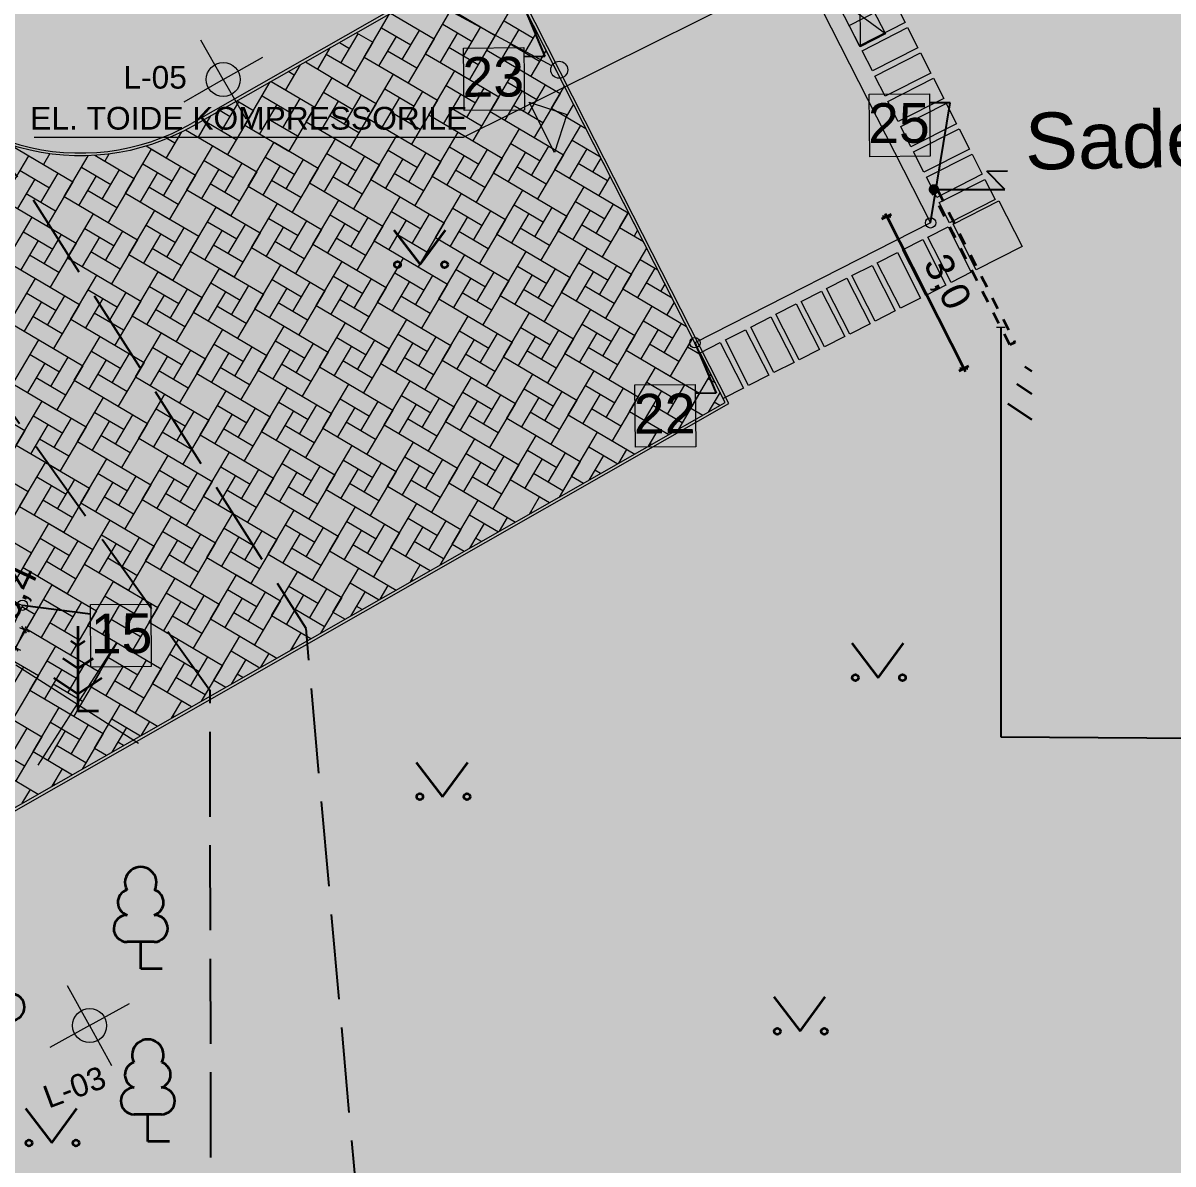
# Model space of a CAD drawing. Header units: millimetres. Extents: x 368386 to 861326, y -331222 to 250838.
# Drawn here: x 787943 to 808195, y -96365 to -76263 of the extents above; entities that cross this region are included whole.
import ezdxf

# ---------------------------------------------------------------- set-up
doc = ezdxf.new("R2010")
doc.units = ezdxf.units.MM
doc.header["$MEASUREMENT"] = 0
doc.linetypes.add('Dashed', pattern=[423.333333, 211.666667, -211.666667])
doc.linetypes.add('PINNASTEE', pattern=[2000, 1500, -500])
doc.layers.add('_AR-välisvalgustid', color=7, linetype='Continuous')
doc.layers.add('New_Dimensioning - General', color=7, linetype='Continuous')
for name, color, linetype, lineweight, true_color in [('_AR-välisvalgustid_Pen_No__3', 7, 'Continuous', 18, 0xff6600), ('New_       asendi fill_Pen_No__149', 7, 'Continuous', 25, 0x186722), ('New__AR-välisvalgustid_Pen_No__3', 7, 'Continuous', 18, 0xff6600), ('New__ASENDIPLAAN_Pen_No__102', 7, 'Continuous', 13, 0xcccccc), ('New_TEE#1_Pen_No__162', 7, 'Continuous', 25, 0xaaaaaa)]:
    doc.layers.add(name, color=color, linetype=linetype, lineweight=lineweight, true_color=true_color)
for name, color, linetype, lineweight in [('_ASENDIPLAAN_Pen_No__1', 7, 'Continuous', 13), ('New_       asendi fill_Pen_No__1', 7, 'Continuous', 13), ('New_0_Pen_No__1', 7, 'Continuous', 13), ('New_0_Pen_No__18', 9, 'Continuous', 15), ('New_2D Drafting - General_Pen_No__1', 7, 'Continuous', 13), ('New_2D Drafting - General_Pen_No__6', 5, 'Continuous', 35), ('New__ASENDIPLAAN_Pen_No__1', 7, 'Continuous', 13), ('New__ASENDIPLAAN_Pen_No__101', 252, 'Continuous', 13), ('New__ASENDIPLAAN_Pen_No__20', 1, 'Continuous', 0), ('New_Annotation - Label_Pen_No__1', 7, 'Continuous', 13), ('New_Dimensioning - General_Pen_No__6', 5, 'Continuous', 35), ('New_HALJASTUS#1_Pen_No__7', 7, 'Continuous', 35), ('New_PUU_Pen_No__7', 7, 'Continuous', 35)]:
    doc.layers.add(name, color=color, linetype=linetype, lineweight=lineweight)
doc.styles.add('GENERATED_STYLE_1', font='')
doc.styles.get('GENERATED_STYLE_1').set_extended_font_data('Arial')
doc.dimstyles.new('GENERATED_STYLE__1', dxfattribs={"dimtxt": 500, "dimasz": 95, "dimexe": 0.18, "dimexo": 0.0625, "dimgap": 0, "dimtad": 1, "dimdec": 1, "dimlfac": 0.001, "dimzin": 0, "dimdsep": 46, "dimtxsty": 'GENERATED_STYLE_1', "dimblk": 'ARROWHEAD_2', "dimblk1": 'ARROWHEAD_2', "dimblk2": 'ARROWHEAD_2', "dimcen": 0.09, "dimse1": 1, "dimse2": 1, "dimclrd": 256, "dimclre": 256, "dimclrt": 256, "dimadec": 0, "dimazin": 0, "dimtfac": 1, "dimtdec": 4, "dimtmove": 0, "dimatfit": 3, "dimfxl": 0, "dimtolj": 1, "dimtzin": 0, "dimarcsym": 0})
doc.dimstyles.new('GENERATED_STYLE__3', dxfattribs={"dimtxt": 500, "dimasz": 95, "dimexe": 0.18, "dimexo": 0.0625, "dimgap": 0, "dimtad": 1, "dimdec": 1, "dimlfac": 0.001, "dimzin": 0, "dimdsep": 46, "dimtxsty": 'GENERATED_STYLE_1', "dimblk": 'ARROWHEAD_2', "dimblk1": 'ARROWHEAD_2', "dimblk2": 'ARROWHEAD_2', "dimcen": 0.09, "dimse1": 1, "dimse2": 1, "dimclrd": 5, "dimclre": 5, "dimclrt": 5, "dimadec": 0, "dimazin": 0, "dimtfac": 1, "dimtdec": 4, "dimtmove": 0, "dimatfit": 3, "dimfxl": 0, "dimtolj": 1, "dimtzin": 0, "dimarcsym": 0})
doc.dimstyles.new('GENERATED_STYLE__4', dxfattribs={"dimtxt": 0.18, "dimasz": 152, "dimexe": 0.18, "dimexo": 0.0625, "dimgap": 0, "dimtad": 0, "dimtih": 1, "dimtoh": 1, "dimdec": 4, "dimzin": 0, "dimdsep": 46, "dimcen": 0.09, "dimadec": 0, "dimazin": 0, "dimtfac": 1, "dimtdec": 4, "dimtmove": 0, "dimatfit": 3, "dimldrblk": 'ARROWHEAD_0', "dimfxl": 0, "dimtolj": 1, "dimtzin": 0, "dimarcsym": 0})
doc.dimstyles.new('GENERATED_STYLE__5', dxfattribs={"dimtxt": 0.18, "dimasz": 364.8, "dimexe": 0.18, "dimexo": 0.0625, "dimgap": 0, "dimtad": 0, "dimtih": 1, "dimtoh": 1, "dimdec": 4, "dimzin": 0, "dimdsep": 46, "dimcen": 0.09, "dimadec": 0, "dimazin": 0, "dimtfac": 1, "dimtdec": 4, "dimtmove": 0, "dimatfit": 3, "dimldrblk": 'ARROWHEAD_11', "dimfxl": 0, "dimtolj": 1, "dimtzin": 0, "dimarcsym": 0})
doc.dimstyles.new('GENERATED_STYLE__7', dxfattribs={"dimtxt": 0.18, "dimasz": 364.8, "dimexe": 0.18, "dimexo": 0.0625, "dimgap": 0, "dimtad": 0, "dimtih": 1, "dimtoh": 1, "dimdec": 4, "dimzin": 0, "dimdsep": 46, "dimcen": 0.09, "dimadec": 0, "dimazin": 0, "dimtfac": 1, "dimtdec": 4, "dimtmove": 0, "dimatfit": 3, "dimldrblk": 'ARROWHEAD_1', "dimfxl": 0, "dimtolj": 1, "dimtzin": 0, "dimarcsym": 0})

# ---------------------------------------------------------------- blocks, each defined once
blk = doc.blocks.new('*X1')
at = {"layer": 'New__ASENDIPLAAN_Pen_No__102', "color": 254, "linetype": 'Continuous', "lineweight": 13, "true_color": 0xcccccc}
for p, q in [((793949, -76862), (794397, -76102)), ((794415, -76092), (795181, -76544)), ((795029, -76803), (795486, -76027)), ((795486, -76027), (796261, -76485)), ((796109, -76743), (796566, -75968)), ((794254, -76345), (794771, -76650)), ((795334, -76286), (795851, -76591)), ((795698, -76849), (796003, -76332)), ((796414, -76227), (796931, -76532)), ((793538, -76968), (793843, -76451)), ((793815, -76434), (794101, -76603)), ((794512, -76498), (794207, -77014)), ((794618, -76908), (794923, -76392)), ((795181, -76544), (794724, -77319)), ((795592, -76438), (795287, -76955)), ((796261, -76485), (795804, -77260)), ((796672, -76379), (796367, -76896)), ((796778, -76790), (796993, -76425)), ((793347, -76702), (793127, -77074)), ((793515, -76606), (793691, -76709)), ((794101, -76603), (793644, -77379)), ((794876, -77061), (794360, -76756)), ((795957, -77002), (795440, -76697)), ((796109, -76743), (796884, -77201)), ((797037, -76942), (796520, -76637)), ((797155, -76742), (796884, -77201)), ((792915, -76948), (793644, -77379)), ((793796, -77120), (793280, -76815)), ((793949, -76862), (794724, -77319)), ((795029, -76803), (795804, -77260)), ((792822, -77001), (792564, -77438)), ((792716, -77179), (792615, -77119)), ((795088, -77883), (795546, -77108)), ((795546, -77108), (796321, -77565)), ((796168, -77823), (796626, -77048)), ((796626, -77048), (797401, -77506)), ((791848, -78060), (792296, -77301)), ((792314, -77291), (792564, -77438)), ((792314, -77291), (793081, -77743)), ((792928, -78001), (793386, -77226)), ((793386, -77226), (794161, -77683)), ((794008, -77942), (794466, -77167)), ((794466, -77167), (795241, -77624)), ((796473, -77307), (796990, -77612)), ((796837, -77870), (797142, -77353)), ((792153, -77544), (792670, -77849)), ((793233, -77484), (793750, -77789)), ((793597, -78048), (793902, -77531)), ((794313, -77425), (794830, -77730)), ((794677, -77988), (794982, -77472)), ((795652, -77518), (795347, -78035)), ((795393, -77366), (795910, -77671)), ((795757, -77929), (796062, -77412)), ((796321, -77565), (795863, -78340)), ((796732, -77459), (796427, -77976)), ((797401, -77506), (796943, -78281)), ((797248, -77764), (797477, -77376)), ((791437, -78166), (791742, -77650)), ((791714, -77633), (792001, -77802)), ((792411, -77696), (792106, -78213)), ((792517, -78107), (792822, -77590)), ((793081, -77743), (792623, -78518)), ((793491, -77637), (793186, -78154)), ((794161, -77683), (793703, -78459)), ((794571, -77578), (794267, -78094)), ((795241, -77624), (794783, -78399)), ((797096, -78022), (796579, -77717)), ((797248, -77764), (797857, -78124)), ((797638, -77693), (797507, -77917)), ((791246, -77900), (791026, -78272)), ((791414, -77804), (791590, -77908)), ((792001, -77802), (791543, -78577)), ((792776, -78259), (792259, -77954)), ((793856, -78200), (793339, -77895)), ((794008, -77942), (794783, -78399)), ((794936, -78141), (794419, -77836)), ((795088, -77883), (795863, -78340)), ((796016, -78082), (795499, -77777)), ((796168, -77823), (796943, -78281)), ((790807, -78143), (791543, -78577)), ((791696, -78319), (791179, -78014)), ((791848, -78060), (792623, -78518)), ((792928, -78001), (793703, -78459)), ((796228, -78903), (796685, -78128)), ((796685, -78128), (797460, -78586)), ((797308, -78844), (797765, -78069)), ((797765, -78069), (797857, -78124)), ((790732, -78180), (790463, -78636)), ((790616, -78378), (790478, -78297)), ((791907, -79140), (792365, -78365)), ((792365, -78365), (793140, -78823)), ((792987, -79081), (793445, -78306)), ((793445, -78306), (794220, -78764)), ((794067, -79022), (794525, -78247)), ((794525, -78247), (795300, -78704)), ((795147, -78963), (795605, -78188)), ((795605, -78188), (796380, -78645)), ((797613, -78327), (798111, -78621)), ((787697, -78397), (788303, -78755)), ((788416, -78563), (788303, -78755)), ((789456, -78571), (789383, -78696)), ((789747, -79259), (790205, -78484)), ((790111, -78428), (790463, -78636)), ((790205, -78484), (790980, -78941)), ((790827, -79200), (791285, -78425)), ((791285, -78425), (792060, -78882)), ((793292, -78564), (793809, -78869)), ((794372, -78505), (794889, -78810)), ((794737, -79068), (795042, -78552)), ((795452, -78446), (795969, -78751)), ((795817, -79009), (796122, -78493)), ((796791, -78539), (796486, -79056)), ((796532, -78387), (797049, -78692)), ((796897, -78950), (797202, -78433)), ((797871, -78480), (797566, -78997)), ((787587, -79377), (788045, -78602)), ((788045, -78602), (788820, -79060)), ((788667, -79318), (789091, -78600)), ((789206, -78591), (789383, -78696)), ((789206, -78591), (789900, -79001)), ((790052, -78742), (790569, -79047)), ((791132, -78683), (791649, -78988)), ((791497, -79246), (791801, -78730)), ((792471, -78776), (792166, -79293)), ((792212, -78624), (792729, -78929)), ((792577, -79187), (792882, -78670)), ((793551, -78717), (793246, -79234)), ((793657, -79128), (793962, -78611)), ((794220, -78764), (793762, -79539)), ((794631, -78658), (794326, -79174)), ((795300, -78704), (794843, -79479)), ((795711, -78598), (795406, -79115)), ((796380, -78645), (795923, -79420)), ((797460, -78586), (797003, -79361)), ((798235, -79043), (797718, -78738)), ((797977, -78891), (798122, -78644)), ((787892, -78861), (788409, -79166)), ((788256, -79424), (788561, -78907)), ((789231, -78954), (788926, -79471)), ((788972, -78801), (789489, -79106)), ((789336, -79365), (789641, -78848)), ((790311, -78895), (790006, -79411)), ((790416, -79306), (790721, -78789)), ((790980, -78941), (790522, -79716)), ((791391, -78835), (791086, -79352)), ((792060, -78882), (791602, -79657)), ((793140, -78823), (792682, -79598)), ((793915, -79280), (793398, -78975)), ((794995, -79221), (794478, -78916)), ((795147, -78963), (795923, -79420)), ((796075, -79162), (795558, -78857)), ((796228, -78903), (797003, -79361)), ((797155, -79102), (796638, -78797)), ((797308, -78844), (798083, -79302)), ((798283, -78961), (798083, -79302)), ((788151, -79013), (787846, -79530)), ((788820, -79060), (788362, -79835)), ((789900, -79001), (789442, -79776)), ((790675, -79458), (790158, -79153)), ((791755, -79399), (791238, -79094)), ((791907, -79140), (792682, -79598)), ((792835, -79339), (792318, -79035)), ((792987, -79081), (793762, -79539)), ((794067, -79022), (794843, -79479)), ((797367, -79924), (797824, -79149)), ((797824, -79149), (798599, -79607)), ((787587, -79377), (788362, -79835)), ((788515, -79577), (787998, -79272)), ((788667, -79318), (789442, -79776)), ((789595, -79517), (789078, -79212)), ((789747, -79259), (790522, -79716)), ((790827, -79200), (791602, -79657)), ((793047, -80161), (793504, -79386)), ((793504, -79386), (794279, -79844)), ((794127, -80102), (794584, -79327)), ((794584, -79327), (795359, -79784)), ((795207, -80043), (795664, -79268)), ((795664, -79268), (796439, -79725)), ((796287, -79983), (796744, -79208)), ((796744, -79208), (797519, -79666)), ((789807, -80339), (790264, -79564)), ((790264, -79564), (791039, -80021)), ((790887, -80280), (791344, -79505)), ((791344, -79505), (792119, -79962)), ((791967, -80220), (792424, -79445)), ((792424, -79445), (793199, -79903)), ((794432, -79585), (794948, -79890)), ((795512, -79526), (796028, -79831)), ((795876, -80089), (796181, -79573)), ((796592, -79467), (797108, -79772)), ((796956, -80030), (797261, -79513)), ((797930, -79560), (797625, -80077)), ((797672, -79407), (798188, -79712)), ((798036, -79971), (798341, -79454)), ((787646, -80457), (788104, -79682)), ((788104, -79682), (788879, -80140)), ((788726, -80398), (789184, -79623)), ((789184, -79623), (789959, -80081)), ((791192, -79763), (791708, -80068)), ((792272, -79704), (792788, -80009)), ((792636, -80267), (792941, -79750)), ((793352, -79644), (793868, -79949)), ((793716, -80208), (794021, -79691)), ((794690, -79738), (794385, -80254)), ((794796, -80149), (795101, -79632)), ((795359, -79784), (794902, -80559)), ((795770, -79678), (795465, -80195)), ((796439, -79725), (795982, -80500)), ((796850, -79619), (796545, -80136)), ((797519, -79666), (797062, -80441)), ((798599, -79607), (798142, -80382)), ((798447, -79865), (798606, -79595)), ((787951, -79941), (788468, -80246)), ((788316, -80504), (788621, -79987)), ((789031, -79881), (789548, -80186)), ((789396, -80445), (789701, -79928)), ((790370, -79975), (790065, -80491)), ((790111, -79822), (790628, -80127)), ((790476, -80386), (790781, -79869)), ((791450, -79915), (791145, -80432)), ((791556, -80326), (791861, -79810)), ((792119, -79962), (791662, -80737)), ((792530, -79856), (792225, -80373)), ((793199, -79903), (792742, -80678)), ((793610, -79797), (793305, -80314)), ((794279, -79844), (793822, -80619)), ((795054, -80301), (794538, -79996)), ((796134, -80242), (795618, -79937)), ((796287, -79983), (797062, -80441)), ((797214, -80182), (796698, -79878)), ((797367, -79924), (798142, -80382)), ((798294, -80123), (797778, -79818)), ((798447, -79865), (798870, -80115)), ((798767, -79912), (798705, -80017)), ((788210, -80093), (787905, -80610)), ((788879, -80140), (788422, -80915)), ((789290, -80034), (788985, -80551)), ((789959, -80081), (789502, -80856)), ((791039, -80021), (790582, -80796)), ((791814, -80479), (791297, -80174)), ((792894, -80420), (792377, -80115)), ((793047, -80161), (793822, -80619)), ((793974, -80360), (793457, -80055)), ((794127, -80102), (794902, -80559)), ((795207, -80043), (795982, -80500)), ((788574, -80657), (788057, -80352)), ((788726, -80398), (789502, -80856)), ((789654, -80597), (789137, -80292)), ((789807, -80339), (790582, -80796)), ((790734, -80538), (790217, -80233)), ((790887, -80280), (791662, -80737)), ((791967, -80220), (792742, -80678)), ((795266, -81123), (795723, -80348)), ((795723, -80348), (796499, -80805)), ((796346, -81063), (796803, -80288)), ((796803, -80288), (797579, -80746)), ((797426, -81004), (797884, -80229)), ((797884, -80229), (798659, -80687)), ((798506, -80945), (798928, -80229)), ((787646, -80457), (788422, -80915)), ((790946, -81360), (791403, -80585)), ((791403, -80585), (792178, -81042)), ((792026, -81300), (792483, -80525)), ((792483, -80525), (793258, -80983)), ((793106, -81241), (793563, -80466)), ((793563, -80466), (794338, -80924)), ((794186, -81182), (794643, -80407)), ((794643, -80407), (795418, -80864)), ((796651, -80547), (797168, -80852)), ((797015, -81110), (797320, -80593)), ((797731, -80487), (798248, -80792)), ((798095, -81051), (798400, -80534)), ((799069, -80581), (798764, -81097)), ((798811, -80428), (799123, -80613)), ((787706, -81538), (788163, -80762)), ((788163, -80762), (788938, -81220)), ((788786, -81478), (789243, -80703)), ((789243, -80703), (790018, -81161)), ((789866, -81419), (790323, -80644)), ((790323, -80644), (791098, -81101)), ((792331, -80784), (792848, -81089)), ((793411, -80724), (793928, -81029)), ((793775, -81288), (794080, -80771)), ((794491, -80665), (795008, -80970)), ((794855, -81229), (795160, -80712)), ((795829, -80758), (795524, -81275)), ((795571, -80606), (796088, -80911)), ((795935, -81169), (796240, -80653)), ((796499, -80805), (796041, -81580)), ((796909, -80699), (796604, -81216)), ((797579, -80746), (797121, -81521)), ((797989, -80640), (797684, -81157)), ((798659, -80687), (798201, -81462)), ((789091, -80962), (789607, -81267)), ((789455, -81525), (789760, -81008)), ((790171, -80902), (790687, -81207)), ((790535, -81466), (790840, -80949)), ((791509, -80996), (791204, -81512)), ((791251, -80843), (791768, -81148)), ((791615, -81406), (791920, -80890)), ((792589, -80936), (792284, -81453)), ((792695, -81347), (793000, -80830)), ((793258, -80983), (792801, -81758)), ((793669, -80877), (793364, -81394)), ((794338, -80924), (793881, -81699)), ((794749, -80818), (794444, -81334)), ((795418, -80864), (794961, -81639)), ((797274, -81263), (796757, -80958)), ((797426, -81004), (798201, -81462)), ((798354, -81203), (797837, -80898)), ((798506, -80945), (799281, -81402)), ((799377, -81110), (798917, -80839)), ((799175, -80992), (799251, -80863)), ((788269, -81173), (787964, -81690)), ((788011, -81021), (788527, -81326)), ((788375, -81584), (788680, -81067)), ((789349, -81114), (789044, -81631)), ((790018, -81161), (789561, -81936)), ((790429, -81055), (790124, -81571)), ((791098, -81101), (790641, -81876)), ((792178, -81042), (791721, -81817)), ((792953, -81500), (792437, -81195)), ((794033, -81440), (793517, -81135)), ((794186, -81182), (794961, -81639)), ((795114, -81381), (794597, -81076)), ((795266, -81123), (796041, -81580)), ((796194, -81322), (795677, -81017)), ((796346, -81063), (797121, -81521)), ((799412, -81180), (799281, -81402)), ((788938, -81220), (788481, -81995)), ((789713, -81677), (789197, -81372)), ((790793, -81618), (790277, -81313)), ((790946, -81360), (791721, -81817)), ((791873, -81559), (791357, -81254)), ((792026, -81300), (792801, -81758)), ((793106, -81241), (793881, -81699)), ((796405, -82143), (796863, -81368)), ((796863, -81368), (797638, -81826)), ((797485, -82084), (797943, -81309)), ((797943, -81309), (798718, -81767)), ((798565, -82025), (799023, -81250)), ((799023, -81250), (799630, -81608)), ((787706, -81538), (788481, -81995)), ((788633, -81737), (788117, -81432)), ((788786, -81478), (789561, -81936)), ((789866, -81419), (790641, -81876)), ((792085, -82381), (792543, -81605)), ((792543, -81605), (793318, -82063)), ((793165, -82321), (793623, -81546)), ((793623, -81546), (794398, -82004)), ((794245, -82262), (794703, -81487)), ((794703, -81487), (795478, -81944)), ((795325, -82203), (795783, -81428)), ((795783, -81428), (796558, -81885)), ((797790, -81568), (798307, -81872)), ((798155, -82131), (798459, -81614)), ((798870, -81508), (799387, -81813)), ((799235, -82072), (799540, -81555)), ((788845, -82558), (789302, -81783)), ((789302, -81783), (790078, -82241)), ((789925, -82499), (790382, -81724)), ((790382, -81724), (791158, -82181)), ((791005, -82440), (791463, -81665)), ((791463, -81665), (792238, -82122)), ((793470, -81805), (793987, -82110)), ((794550, -81745), (795067, -82050)), ((794914, -82309), (795219, -81792)), ((795630, -81686), (796147, -81991)), ((795994, -82249), (796299, -81733)), ((796969, -81779), (796664, -82296)), ((796710, -81627), (797227, -81932)), ((797074, -82190), (797379, -81673)), ((798049, -81720), (797744, -82237)), ((798718, -81767), (798260, -82542)), ((799129, -81661), (798824, -82177)), ((799735, -81814), (799340, -82482)), ((799645, -81966), (799735, -81814)), ((787765, -82618), (788222, -81842)), ((788222, -81842), (788997, -82300)), ((790230, -81982), (790747, -82287)), ((791310, -81923), (791827, -82228)), ((791674, -82486), (791979, -81970)), ((792648, -82016), (792343, -82533)), ((792390, -81864), (792907, -82169)), ((792754, -82427), (793059, -81910)), ((793728, -81957), (793424, -82474)), ((793834, -82368), (794139, -81851)), ((794398, -82004), (793940, -82779)), ((794809, -81898), (794504, -82414)), ((795478, -81944), (795020, -82719)), ((795889, -81839), (795584, -82355)), ((796558, -81885), (796100, -82660)), ((797638, -81826), (797180, -82601)), ((798413, -82283), (797896, -81978)), ((799493, -82224), (798976, -81919)), ((799645, -81966), (799883, -82106)), ((788070, -82101), (788587, -82406)), ((788434, -82664), (788739, -82147)), ((789408, -82194), (789103, -82711)), ((789150, -82042), (789667, -82347)), ((789514, -82605), (789819, -82088)), ((790488, -82135), (790183, -82652)), ((790594, -82546), (790899, -82029)), ((791158, -82181), (790700, -82956)), ((791568, -82076), (791263, -82592)), ((792238, -82122), (791780, -82897)), ((793318, -82063), (792860, -82838)), ((794093, -82520), (793576, -82215)), ((795173, -82461), (794656, -82156)), ((795325, -82203), (796100, -82660)), ((796253, -82402), (795736, -82097)), ((796405, -82143), (797180, -82601)), ((797333, -82343), (796816, -82038)), ((797485, -82084), (798260, -82542)), ((798565, -82025), (799340, -82482)), ((788328, -82253), (788023, -82770)), ((788997, -82300), (788540, -83075)), ((790078, -82241), (789620, -83016)), ((790853, -82698), (790336, -82393)), ((791933, -82639), (791416, -82334)), ((792085, -82381), (792860, -82838)), ((793013, -82580), (792496, -82275)), ((793165, -82321), (793940, -82779)), ((794245, -82262), (795020, -82719)), ((797545, -83164), (798002, -82389)), ((798002, -82389), (798777, -82847)), ((798625, -83105), (799082, -82330)), ((799082, -82330), (799857, -82787)), ((787765, -82618), (788540, -83075)), ((788693, -82817), (788176, -82512)), ((788845, -82558), (789620, -83016)), ((789773, -82757), (789256, -82452)), ((789925, -82499), (790700, -82956)), ((791005, -82440), (791780, -82897)), ((793224, -83401), (793682, -82626)), ((793682, -82626), (794457, -83084)), ((794304, -83342), (794762, -82567)), ((794762, -82567), (795537, -83024)), ((795385, -83283), (795842, -82508)), ((795842, -82508), (796617, -82965)), ((796465, -83224), (796922, -82448)), ((796922, -82448), (797697, -82906)), ((798930, -82588), (799446, -82893)), ((799705, -83046), (800057, -82448)), ((800010, -82529), (800136, -82604)), ((789984, -83579), (790442, -82804)), ((790442, -82804), (791217, -83261)), ((791064, -83520), (791522, -82745)), ((791522, -82745), (792297, -83202)), ((792144, -83461), (792602, -82685)), ((792602, -82685), (793377, -83143)), ((794609, -82825), (795126, -83130)), ((795689, -82766), (796206, -83071)), ((796054, -83329), (796359, -82813)), ((796770, -82707), (797286, -83012)), ((797134, -83270), (797439, -82753)), ((798108, -82800), (797803, -83317)), ((797850, -82648), (798366, -82953)), ((798214, -83211), (798519, -82694)), ((799188, -82741), (798883, -83257)), ((799294, -83152), (799599, -82635)), ((799857, -82787), (799486, -83416)), ((800219, -82765), (800011, -83117)), ((787202, -82982), (787977, -83439)), ((787824, -83698), (788282, -82923)), ((788282, -82923), (789057, -83380)), ((788904, -83638), (789362, -82863)), ((789362, -82863), (790137, -83321)), ((791369, -83003), (791886, -83308)), ((792449, -82944), (792966, -83249)), ((792814, -83507), (793119, -82990)), ((793529, -82885), (794046, -83190)), ((793894, -83448), (794199, -82931)), ((794868, -82978), (794563, -83495)), ((794974, -83389), (795279, -82872)), ((795537, -83024), (795080, -83799)), ((795948, -82919), (795643, -83435)), ((796617, -82965), (796160, -83740)), ((797028, -82859), (796723, -83376)), ((797697, -82906), (797240, -83681)), ((798777, -82847), (798320, -83622)), ((799552, -83304), (799035, -82999)), ((800217, -83000), (800116, -82940)), ((788129, -83181), (788646, -83486)), ((788493, -83744), (788798, -83227)), ((789209, -83122), (789726, -83427)), ((789573, -83685), (789878, -83168)), ((790548, -83215), (790243, -83732)), ((790289, -83062), (790806, -83367)), ((790654, -83626), (790958, -83109)), ((791628, -83156), (791323, -83672)), ((791734, -83566), (792039, -83050)), ((792297, -83202), (791839, -83977)), ((792708, -83096), (792403, -83613)), ((793377, -83143), (792919, -83918)), ((793788, -83037), (793483, -83554)), ((794457, -83084), (793999, -83859)), ((795232, -83541), (794715, -83236)), ((796312, -83482), (795795, -83177)), ((796465, -83224), (797240, -83681)), ((797392, -83423), (796875, -83118)), ((797545, -83164), (798320, -83622)), ((798472, -83363), (797955, -83058)), ((798625, -83105), (799316, -83513)), ((799705, -83046), (799916, -83171)), ((787977, -83439), (787519, -84214)), ((788388, -83333), (788083, -83850)), ((789057, -83380), (788599, -84155)), ((789468, -83274), (789163, -83791)), ((790137, -83321), (789679, -84096)), ((791217, -83261), (790759, -84037)), ((791992, -83719), (791475, -83414)), ((793072, -83660), (792555, -83355)), ((793224, -83401), (793999, -83859)), ((794152, -83600), (793635, -83295)), ((794304, -83342), (795080, -83799)), ((795385, -83283), (796160, -83740)), ((798961, -83716), (799141, -83410)), ((799141, -83410), (799316, -83513)), ((788752, -83897), (788235, -83592)), ((788904, -83638), (789679, -84096)), ((789832, -83837), (789315, -83532)), ((789984, -83579), (790759, -84037)), ((790912, -83778), (790395, -83473)), ((791064, -83520), (791839, -83977)), ((792144, -83461), (792919, -83918)), ((795444, -84363), (795901, -83588)), ((795901, -83588), (796676, -84045)), ((796524, -84304), (796981, -83528)), ((796981, -83528), (797756, -83986)), ((797604, -84244), (798061, -83469)), ((798061, -83469), (798716, -83856)), ((787824, -83698), (788599, -84155)), ((791124, -84600), (791581, -83825)), ((791581, -83825), (792356, -84282)), ((792204, -84541), (792661, -83766)), ((792661, -83766), (793436, -84223)), ((793284, -84481), (793741, -83706)), ((793741, -83706), (794516, -84164)), ((794364, -84422), (794821, -83647)), ((794821, -83647), (795596, -84104)), ((796829, -83787), (797345, -84092)), ((797193, -84350), (797498, -83833)), ((797909, -83728), (798416, -84027)), ((798436, -84016), (798578, -83774)), ((798989, -83668), (799016, -83684)), ((787883, -84778), (788341, -84003)), ((788341, -84003), (789116, -84460)), ((788964, -84718), (789421, -83943)), ((789421, -83943), (790196, -84401)), ((790044, -84659), (790501, -83884)), ((790501, -83884), (791276, -84341)), ((792509, -84024), (793025, -84329)), ((793589, -83965), (794105, -84270)), ((793953, -84528), (794258, -84011)), ((794669, -83905), (795185, -84210)), ((795033, -84469), (795338, -83952)), ((796007, -83999), (795702, -84515)), ((795749, -83846), (796265, -84151)), ((796113, -84409), (796418, -83893)), ((796676, -84045), (796219, -84820)), ((797087, -83939), (796782, -84456)), ((797756, -83986), (797385, -84615)), ((798167, -83880), (797910, -84315)), ((787261, -84062), (788036, -84519)), ((789268, -84202), (789785, -84507)), ((789633, -84765), (789938, -84248)), ((790349, -84142), (790865, -84447)), ((790713, -84706), (791018, -84189)), ((791687, -84236), (791382, -84752)), ((791429, -84083), (791945, -84388)), ((791793, -84646), (792098, -84130)), ((792767, -84176), (792462, -84693)), ((792873, -84587), (793178, -84070)), ((793436, -84223), (792979, -84998)), ((793847, -84117), (793542, -84634)), ((794516, -84164), (794059, -84939)), ((794927, -84058), (794622, -84575)), ((795596, -84104), (795139, -84880)), ((797451, -84503), (796935, -84198)), ((797604, -84244), (797816, -84369)), ((798116, -84198), (798015, -84138)), ((788447, -84413), (788142, -84930)), ((788188, -84261), (788705, -84566)), ((788553, -84824), (788858, -84308)), ((789527, -84354), (789222, -84871)), ((790196, -84401), (789739, -85176)), ((790607, -84295), (790302, -84812)), ((791276, -84341), (790819, -85117)), ((792356, -84282), (791899, -85057)), ((793131, -84740), (792614, -84435)), ((794211, -84680), (793695, -84375)), ((794364, -84422), (795139, -84880)), ((795291, -84621), (794775, -84316)), ((795444, -84363), (796219, -84820)), ((796371, -84562), (795855, -84257)), ((796524, -84304), (797215, -84712)), ((788036, -84519), (787579, -85294)), ((789116, -84460), (788659, -85235)), ((789891, -84917), (789374, -84612)), ((790971, -84858), (790454, -84553)), ((791124, -84600), (791899, -85057)), ((792051, -84799), (791534, -84494)), ((792204, -84541), (792979, -84998)), ((793284, -84481), (794059, -84939)), ((796860, -84915), (797041, -84609)), ((797041, -84609), (797215, -84712)), ((787883, -84778), (788659, -85235)), ((788811, -84977), (788294, -84672)), ((788964, -84718), (789739, -85176)), ((790044, -84659), (790819, -85117)), ((792263, -85621), (792720, -84846)), ((792720, -84846), (793495, -85303)), ((793343, -85561), (793800, -84786)), ((793800, -84786), (794575, -85244)), ((794423, -85502), (794880, -84727)), ((794880, -84727), (795656, -85185)), ((795503, -85443), (795960, -84668)), ((795960, -84668), (796615, -85054)), ((789023, -85798), (789480, -85023)), ((789480, -85023), (790255, -85481)), ((790103, -85739), (790560, -84964)), ((790560, -84964), (791335, -85422)), ((791183, -85680), (791640, -84905)), ((791640, -84905), (792415, -85362)), ((793648, -85045), (794165, -85350)), ((794728, -84985), (795245, -85290)), ((795092, -85549), (795397, -85032)), ((795808, -84926), (796315, -85225)), ((796335, -85214), (796477, -84973)), ((796888, -84867), (796915, -84883)), ((787320, -85142), (788095, -85599)), ((787943, -85858), (788400, -85083)), ((788400, -85083), (789175, -85540)), ((790408, -85222), (790925, -85527)), ((791488, -85163), (792005, -85468)), ((791852, -85727), (792157, -85210)), ((792826, -85256), (792521, -85773)), ((792568, -85104), (793085, -85409)), ((792932, -85667), (793237, -85151)), ((793906, -85197), (793601, -85714)), ((794012, -85608), (794317, -85091)), ((794575, -85244), (794118, -86019)), ((794986, -85138), (794681, -85655)), ((795656, -85185), (795284, -85814)), ((796066, -85079), (795809, -85514)), ((788248, -85341), (788764, -85646)), ((788612, -85904), (788917, -85388)), ((789586, -85434), (789281, -85951)), ((789328, -85282), (789844, -85587)), ((789692, -85845), (789997, -85328)), ((790666, -85375), (790361, -85892)), ((790772, -85786), (791077, -85269)), ((791335, -85422), (790878, -86197)), ((791746, -85316), (791441, -85832)), ((792415, -85362), (791958, -86137)), ((793495, -85303), (793038, -86078)), ((794270, -85760), (793754, -85456)), ((795351, -85701), (794834, -85396)), ((795503, -85443), (795715, -85568)), ((796015, -85397), (795914, -85337)), ((788095, -85599), (787638, -86374)), ((788506, -85493), (788201, -86010)), ((789175, -85540), (788718, -86315)), ((790255, -85481), (789798, -86256)), ((791030, -85938), (790514, -85633)), ((792110, -85879), (791594, -85574)), ((792263, -85621), (793038, -86078)), ((793190, -85820), (792674, -85515)), ((793343, -85561), (794118, -86019)), ((794423, -85502), (795115, -85910)), ((787943, -85858), (788718, -86315)), ((788870, -86057), (788354, -85752)), ((789023, -85798), (789798, -86256)), ((789950, -85998), (789434, -85693)), ((790103, -85739), (790878, -86197)), ((791183, -85680), (791958, -86137)), ((793402, -86641), (793860, -85866)), ((793860, -85866), (794514, -86253)), ((794759, -86113), (794940, -85807)), ((794940, -85807), (795115, -85910)), ((790162, -86819), (790620, -86044)), ((790620, -86044), (791395, -86502)), ((791242, -86760), (791700, -85985)), ((791700, -85985), (792475, -86442)), ((792322, -86701), (792780, -85926)), ((792780, -85926), (793555, -86383)), ((794787, -86065), (794815, -86082)), ((788002, -86938), (788459, -86163)), ((788459, -86163), (789235, -86620)), ((789082, -86878), (789539, -86103)), ((789539, -86103), (790315, -86561)), ((791547, -86243), (792064, -86548)), ((792627, -86184), (793144, -86489)), ((792991, -86747), (793296, -86231)), ((793707, -86125), (794214, -86424)), ((794234, -86413), (794376, -86171)), ((788307, -86421), (788824, -86726)), ((788671, -86984), (788976, -86468)), ((789387, -86362), (789904, -86667)), ((789751, -86925), (790056, -86408)), ((790725, -86455), (790420, -86972)), ((790467, -86302), (790984, -86607)), ((790831, -86866), (791136, -86349)), ((791805, -86396), (791500, -86912)), ((791911, -86807), (792216, -86290)), ((792475, -86442), (792017, -87217)), ((792885, -86336), (792581, -86853)), ((793555, -86383), (793183, -87012)), ((793966, -86277), (793709, -86713)), ((788154, -86679), (787697, -87454)), ((787922, -86542), (788154, -86679)), ((788565, -86573), (788260, -87090)), ((789235, -86620), (788777, -87395)), ((789645, -86514), (789340, -87031)), ((790315, -86561), (789857, -87336)), ((791395, -86502), (790937, -87277)), ((792170, -86959), (791653, -86654)), ((793250, -86900), (792733, -86595)), ((793402, -86641), (793614, -86766)), ((793914, -86595), (793813, -86536)), ((788930, -87137), (788413, -86832)), ((789082, -86878), (789857, -87336)), ((790010, -87078), (789493, -86773)), ((790162, -86819), (790937, -87277)), ((791090, -87018), (790573, -86713)), ((791242, -86760), (792017, -87217)), ((792322, -86701), (793014, -87109)), ((788002, -86938), (788777, -87395)), ((791301, -87840), (791759, -87065)), ((791759, -87065), (792414, -87451)), ((792658, -87312), (792839, -87006)), ((792839, -87006), (793014, -87109)), ((788061, -88018), (788519, -87243)), ((788519, -87243), (789294, -87700)), ((789141, -87958), (789599, -87183)), ((789599, -87183), (790374, -87641)), ((790221, -87899), (790679, -87124)), ((790679, -87124), (791454, -87582)), ((792686, -87264), (792714, -87280)), ((787540, -87362), (788214, -87759)), ((789446, -87442), (789963, -87747)), ((789810, -88005), (790115, -87488)), ((790526, -87383), (791043, -87687)), ((790891, -87946), (791196, -87429)), ((791606, -87323), (792113, -87623)), ((791865, -87476), (791608, -87911)), ((792133, -87611), (792276, -87370)), ((787650, -88124), (787955, -87607)), ((788625, -87654), (788320, -88170)), ((788366, -87501), (788883, -87806)), ((788730, -88064), (789035, -87548)), ((789705, -87594), (789400, -88111)), ((790374, -87641), (789916, -88416)), ((790785, -87535), (790480, -88052)), ((791454, -87582), (791083, -88211)), ((788214, -87759), (787756, -88534)), ((789294, -87700), (788836, -88475)), ((790069, -88158), (789552, -87853)), ((791149, -88098), (790632, -87793)), ((791301, -87840), (791513, -87965)), ((791813, -87794), (791712, -87734)), ((788061, -88018), (788836, -88475)), ((788989, -88217), (788472, -87912)), ((789141, -87958), (789916, -88416)), ((790221, -87899), (790913, -88307)), ((789201, -89039), (789658, -88263)), ((789658, -88263), (790313, -88650)), ((790557, -88510), (790738, -88204)), ((790738, -88204), (790913, -88307)), ((787498, -88382), (788273, -88839)), ((788121, -89098), (788578, -88323)), ((788578, -88323), (789353, -88780)), ((790586, -88463), (790613, -88479)), ((787710, -89204), (788015, -88687)), ((788425, -88581), (788942, -88886)), ((788790, -89144), (789095, -88628)), ((789506, -88522), (790013, -88821)), ((789764, -88674), (789507, -89110)), ((790032, -88810), (790175, -88568)), ((788273, -88839), (787816, -89615)), ((788684, -88734), (788379, -89250)), ((789353, -88780), (788982, -89409)), ((787968, -89356), (787451, -89051)), ((788121, -89098), (788812, -89506)), ((789048, -89297), (788531, -88992)), ((789201, -89039), (789412, -89164)), ((789713, -88992), (789611, -88933)), ((787557, -89462), (788212, -89848)), ((788456, -89709), (788637, -89403)), ((788637, -89403), (788812, -89506)), ((788485, -89661), (788512, -89677)), ((787931, -90009), (788074, -89767))]:
    blk.add_line(p, q, dxfattribs=at)
blk = doc.blocks.new('*D13')
at = {"layer": '_AR-välisvalgustid_Pen_No__3', "color": 30, "linetype": 'Continuous', "lineweight": 18, "true_color": 0xff6600}
for p, q in [((787966, -86951), (787816, -87271)), ((787881, -86912), (788050, -86991)), ((788007, -87010), (787924, -86892)), ((787991, -86896), (787966, -86951)), ((787816, -87271), (786757, -89536)), ((787731, -87231), (787901, -87311)), ((787857, -87330), (787775, -87212))]:
    blk.add_line(p, q, dxfattribs=at)
at = {"layer": '_AR-välisvalgustid_Pen_No__3', "color": 30, "lineweight": 18, "true_color": 0xff6600, "insert": (787890, -86876), "char_height": 500, "attachment_point": 7, "rotation": 64.9314, "style": 'GENERATED_STYLE_1'}
blk.add_mtext('\\A1;{\\pql;\\fArial|b0|i0|c0|p34;0,4}', dxfattribs=at)
blk = doc.blocks.new('ARROWHEAD_2')
at = {"color": 0, "linetype": 'Continuous', "lineweight": 0}
for p, q in [((0, 0), (-1, 0)), ((-0.38, -0.66), (0.38, 0.66))]:
    blk.add_line(p, q, dxfattribs=at)
blk = doc.blocks.new('*D31')
at = {"layer": 'New_Dimensioning - General_Pen_No__6', "color": 5, "linetype": 'Continuous', "lineweight": 35}
for p, q in [((803070, -79715), (803237, -79630)), ((803225, -79676), (803081, -79669)), ((803125, -79618), (803153, -79673)), ((803153, -79673), (804513, -82347)), ((804430, -82389), (804597, -82304)), ((804441, -82343), (804585, -82350)), ((804513, -82347), (804541, -82401))]:
    blk.add_line(p, q, dxfattribs=at)
at = {"layer": 'New_Dimensioning - General_Pen_No__6', "color": 5, "lineweight": 35, "insert": (803707, -80541), "char_height": 500, "attachment_point": 7, "rotation": 296.9608, "style": 'GENERATED_STYLE_1'}
blk.add_mtext('\\A1;{\\pql;\\fArial|b0|i0|c0|p34;3,0}', dxfattribs=at)
blk = doc.blocks.new('ARROWHEAD_11')
at = {"color": 0, "linetype": 'Continuous', "lineweight": 0}
blk.add_line((0, 0), (-1, 0), dxfattribs=at)
at = {"color": 0, "linetype": 'Continuous', "lineweight": 0, "const_width": 0.25, "flags": 128}
blk.add_lwpolyline([(-0.125, 0, 1), (0.125, 0, 1)], format="xyb", close=True, dxfattribs=at)
blk = doc.blocks.new('ARROWHEAD_0')
at = {"color": 0, "linetype": 'Continuous', "lineweight": 0}
for p, q in [((0, 0), (-1, 0)), ((0, -0.5), (0, 0.5))]:
    blk.add_line(p, q, dxfattribs=at)
blk = doc.blocks.new('ARROWHEAD_1')
at = {"color": 0, "linetype": 'Continuous', "lineweight": 0}
blk.add_line((0, 0), (-1, 0), dxfattribs=at)
blk.add_circle((0, 0), 0.25, dxfattribs=at)

msp = doc.modelspace()

# ---------------------------------------------------------------- hatches: boundary and pattern name
at = {"layer": 'New_       asendi fill_Pen_No__149', "linetype": 'Continuous', "lineweight": 0, "true_color": 0x061908}
h = msp.add_hatch(color=98, dxfattribs=at)
h.paths.add_polyline_path([(802345.63, -38322.05), (677945.63, -100972.05), (697685.63, -113562.05), (725141.88, -157386.04), (747105.63, -214022.05), (773035.63, -233162.05), (849485.63, -225922.05), (847735.63, -145332.05)])
h.paths.add_polyline_path([(757638.71, -147399.28, -0.00065641), (757597.25, -147430.15)], flags=0)
h.paths.add_polyline_path([(781623.18, -112523.26, 0.05995559), (781750.4, -112778.31, 0.78516634), (783932.82, -111999.14, 0.05995559), (783869.75, -111721.19, 1)], flags=0)
at = {"layer": 'New_0_Pen_No__18', "linetype": 'Continuous', "lineweight": 0, "true_color": 0x303030}
msp.add_hatch(color=250, dxfattribs=at).paths.add_polyline_path([(802676.72, -75564.04), (803130.1, -76455.36), (802684.44, -76682.05), (802231.06, -75790.73)])
at = {"layer": 'New__AR-välisvalgustid_Pen_No__3', "linetype": 'Continuous', "lineweight": 18, "true_color": 0xff6600}
msp.add_hatch(color=30, dxfattribs=at).paths.add_polyline_path([(797236.46, -77087.49), (797247.88, -77144.89), (797280.39, -77193.55), (797329.06, -77226.07), (797386.46, -77237.49), (797443.86, -77226.07), (797492.52, -77193.55), (797525.04, -77144.89), (797536.46, -77087.49), (797525.04, -77030.08), (797492.52, -76981.42), (797443.86, -76948.9), (797386.46, -76937.49), (797329.06, -76948.9), (797280.39, -76981.42), (797247.88, -77030.08)])
at = {"layer": 'New__ASENDIPLAAN_Pen_No__101', "linetype": 'Continuous', "lineweight": 13}
msp.add_hatch(color=252, dxfattribs=at).paths.add_polyline_path([(800908.2, -73851.76), (803925.9, -79784.37), (799775.93, -81895.31), (796758.23, -75962.71)])
at = {"layer": 'New__ASENDIPLAAN_Pen_No__20', "linetype": 'Continuous', "lineweight": 0, "true_color": 0xd91a1a}
msp.add_hatch(color=22, dxfattribs=at).paths.add_polyline_path([(796855.44, -77660.06), (797522.25, -77877.23), (797305.09, -78544.05)])

# ---------------------------------------------------------------- linework, layer by layer
at = {"layer": '_ASENDIPLAAN_Pen_No__1', "color": 7, "linetype": 'Continuous', "lineweight": 13, "flags": 128}
for points in [[(795701.77, -76705.13), (796764.13, -76696.58), (796772.99, -77796.54), (795710.62, -77805.1)], [(802845.23, -77518.5), (803907.59, -77509.95), (803916.45, -78609.92), (802854.08, -78618.47)], [(798719.47, -82637.73), (799781.84, -82629.18), (799790.69, -83729.15), (798728.33, -83737.7)], [(789129.74, -86509.67), (790192.12, -86501.12), (790200.97, -87601.09), (789138.6, -87609.64)]]:
    msp.add_lwpolyline(points, close=True, dxfattribs=at)
at = {"layer": 'New_       asendi fill_Pen_No__1', "color": 7, "linetype": 'Continuous', "lineweight": 13, "flags": 128}
for points in [[(802493.12, -76305.92), (803295.45, -75897.8), (803476.8, -76254.33), (802674.47, -76662.44)], [(802719.81, -76751.57), (803522.14, -76343.46), (803703.49, -76699.98), (802901.16, -77108.1)], [(802946.5, -77197.23), (803748.83, -76789.12), (803930.18, -77145.64), (803127.85, -77553.76)], [(803173.19, -77642.89), (803975.52, -77234.77), (804156.87, -77591.3), (803354.54, -77999.42)], [(803399.88, -78088.55), (804202.21, -77680.43), (804383.56, -78036.96), (803581.23, -78445.08)], [(803626.57, -78534.21), (804428.9, -78126.09), (804610.25, -78482.62), (803807.92, -78890.73)], [(803853.26, -78979.87), (804655.59, -78571.75), (804836.94, -78928.27), (804034.61, -79336.39)], [(804079.95, -79425.52), (804882.28, -79017.41), (805063.64, -79373.93), (804261.3, -79782.05)], [(805131.03, -79396.14), (805539.14, -80198.47), (804731.47, -80609.3), (804323.35, -79806.97)], [(804234.22, -79852.31), (804642.33, -80654.64), (804285.81, -80836), (803877.69, -80033.67)], [(803788.56, -80079), (804196.68, -80881.33), (803840.15, -81062.69), (803432.03, -80260.36)], [(803342.9, -80305.69), (803751.02, -81108.02), (803394.49, -81289.38), (802986.37, -80487.05)], [(802897.24, -80532.39), (803305.36, -81334.72), (802948.83, -81516.07), (802540.72, -80713.74)], [(802451.58, -80759.08), (802859.7, -81561.41), (802503.17, -81742.76), (802095.06, -80940.43)], [(802005.93, -80985.77), (802414.04, -81788.1), (802057.52, -81969.45), (801649.4, -81167.12)], [(801560.27, -81212.46), (801968.38, -82014.79), (801611.86, -82196.14), (801203.74, -81393.81)], [(801114.61, -81439.15), (801522.73, -82241.48), (801166.2, -82422.83), (800758.08, -81620.5)], [(800668.95, -81665.84), (801077.07, -82468.17), (800720.54, -82649.52), (800312.42, -81847.19)], [(800223.29, -81892.53), (800631.41, -82694.86), (800274.88, -82876.21), (799866.77, -82073.88)]]:
    msp.add_lwpolyline(points, close=True, dxfattribs=at)
at = {"layer": 'New_0_Pen_No__1', "color": 7, "linetype": 'Continuous', "lineweight": 13}
for p, q in [((802676.72, -75564.04), (802684.44, -76682.05)), ((803130.1, -76455.36), (802231.06, -75790.73))]:
    msp.add_line(p, q, dxfattribs=at)
at = {"layer": 'New_0_Pen_No__1', "color": 7, "linetype": 'Continuous', "lineweight": 13, "flags": 128}
msp.add_lwpolyline([(802676.72, -75564.04), (803130.1, -76455.36), (802684.44, -76682.05), (802231.06, -75790.73)], close=True, dxfattribs=at)
at = {"layer": 'New_2D Drafting - General_Pen_No__1', "color": 7, "linetype": 'Continuous', "lineweight": 13}
for p, q in [((796302.96, -74957.4), (790908.84, -78034.93)), ((797845.57, -77990.07), (796302.96, -74957.4)), ((800375.45, -82968.9), (797845.57, -77990.07)), ((787205.41, -90480.35), (800375.45, -82968.9))]:
    msp.add_line(p, q, dxfattribs=at)
msp.add_arc((788951.4, -74604.05), 3950, 208.995488, 299.706203, dxfattribs=at)
at = {"layer": 'New_2D Drafting - General_Pen_No__6', "color": 5, "linetype": 'Dashed', "lineweight": 35}
for p, q in [((805322.5, -81934.99), (803962.34, -79261.02)), ((804051.48, -79215.7), (805411.63, -81889.65)), ((805411.63, -81889.65), (805322.5, -81934.99))]:
    msp.add_line(p, q, dxfattribs=at)
at = {"layer": 'New__AR-välisvalgustid_Pen_No__3', "color": 30, "linetype": 'Continuous', "lineweight": 18, "true_color": 0xff6600}
for p, q in [((801519.15, -75383.69), (795696.33, -78277.68)), ((797254.51, -77016.14), (794682.59, -75625.58)), ((791469.6, -77258.58), (791073.16, -76563.72)), ((791469.6, -77258.58), (792164.46, -76862.14)), ((791469.6, -77258.58), (790774.74, -77655.02)), ((791469.6, -77258.58), (791866.04, -77953.44)), ((795696.33, -78277.68), (788140.67, -78277.68)), ((789116.17, -93926.49), (788728.37, -93226.77)), ((789116.17, -93926.49), (789815.89, -93538.7)), ((789116.17, -93926.49), (788416.44, -94314.29)), ((789116.17, -93926.49), (789503.96, -94626.22))]:
    msp.add_line(p, q, dxfattribs=at)
for centre, radius in [((791469.6, -77258.58), 300), ((797386.46, -77087.49), 150), ((789116.17, -93926.49), 300)]:
    msp.add_circle(centre, radius, dxfattribs=at)
at = {"layer": 'New__ASENDIPLAAN_Pen_No__1', "color": 7, "linetype": 'Continuous', "lineweight": 13, "flags": 128}
for points in [[(800908.2, -73851.76), (803925.9, -79784.37), (799775.93, -81895.31), (796758.23, -75962.71)], [(796855.44, -77660.06), (797522.25, -77877.23), (797305.09, -78544.05)]]:
    msp.add_lwpolyline(points, close=True, dxfattribs=at)
msp.add_lwpolyline([(781155.34, -76138.33, -0.23717561), (781233.18, -78831.74), (779484.98, -82575.64), (781568.63, -83548.59), (782493.76, -83979.64), (787931.25, -86523.11), (786286.87, -90052.38), (787149.87, -90454.48), (800310.37, -82945.97), (797801, -78012.73), (796282.18, -75026.83), (790933.61, -78078.36, -0.41785139), (785452.77, -76543.01), (784291.15, -74447)], format="xyb", close=True, dxfattribs=at)
at = {"layer": 'New__ASENDIPLAAN_Pen_No__20', "color": 1, "linetype": 'Continuous', "lineweight": 0}
for p, q in [((789586.93, -87178.09), (788204.91, -89340.77)), ((787814.58, -87568.42), (789977.26, -88950.44))]:
    msp.add_line(p, q, dxfattribs=at)
at = {"layer": 'New_HALJASTUS#1_Pen_No__7', "color": 7, "linetype": 'Continuous', "lineweight": 35}
for p, q in [((794475.47, -79912.43), (794938.88, -80519.13)), ((794938.88, -80519.13), (795384.46, -79912.43)), ((802539.97, -87190.14), (803003.38, -87796.85)), ((803003.38, -87796.85), (803448.96, -87190.14)), ((794868.86, -89288.22), (795332.27, -89894.93)), ((795332.27, -89894.93), (795777.85, -89288.22)), ((801163.11, -93418.82), (801626.51, -94025.53)), ((801626.51, -94025.53), (802072.09, -93418.82)), ((787984.54, -95385.77), (788447.94, -95992.48)), ((788447.94, -95992.48), (788893.52, -95385.77))]:
    msp.add_line(p, q, dxfattribs=at)
for centre in [(794537.86, -80519.13), (795366.64, -80519.13), (802602.35, -87796.85), (803431.13, -87796.85), (794931.25, -89894.93), (795760.03, -89894.93), (801225.49, -94025.53), (802054.27, -94025.53), (788046.92, -95992.48), (788875.7, -95992.48)]:
    msp.add_circle(centre, 55.01, dxfattribs=at)
at = {"layer": 'New_PUU_Pen_No__7', "color": 7, "linetype": 'Continuous', "lineweight": 35}
for p, q in [((805710.63, -82403.05), (805586.21, -82320.11)), ((805710.63, -82803.05), (805444.02, -82625.31)), ((805286.36, -82963.7), (805710.63, -83246.55)), ((788909.63, -86887.05), (788909.63, -88387.05)), ((788909.63, -87237.05), (788785.21, -87154.11)), ((789034.04, -87154.11), (788909.63, -87237.05)), ((788909.63, -87637.05), (788643.02, -87459.31)), ((789176.24, -87459.31), (788909.63, -87637.05)), ((788485.36, -87797.7), (788909.63, -88080.55)), ((788909.63, -88080.55), (789333.89, -87797.7)), ((789269.63, -88387.05), (788909.63, -88387.05)), ((790255.63, -92453.05), (789775.63, -92453.05)), ((790015.63, -92928.05), (790015.63, -92453.05)), ((790395.63, -92928.05), (790015.63, -92928.05)), ((790380.63, -95491.05), (789900.63, -95491.05)), ((790140.63, -95966.05), (790140.63, -95491.05)), ((790520.63, -95966.05), (790140.63, -95966.05))]:
    msp.add_line(p, q, dxfattribs=at)
for centre, radius, start, end in [((790015.63, -91408.05), 276.97, 332.579899, 207.4201), ((789845.57, -91755.47), 232.57, 109.021736, 253.14154), ((790185.71, -91755.47), 232.56, 286.850816, 70.985909), ((789778.13, -92215.56), 237.51, 90.001601, 269.395297), ((790253.12, -92215.56), 237.51, 270.604703, 89.998399), ((787733.12, -93601.56), 237.51, 270.604703, 89.998399), ((790140.63, -94446.05), 276.97, 332.579899, 207.4201), ((789970.57, -94793.47), 232.57, 109.021736, 253.14154), ((790310.71, -94793.47), 232.56, 286.850816, 70.985909), ((789903.13, -95253.56), 237.51, 90.001601, 269.395297), ((790378.12, -95253.56), 237.51, 270.604703, 89.998399)]:
    msp.add_arc(centre, radius, start, end, dxfattribs=at)
at = {"layer": 'New_TEE#1_Pen_No__162', "color": 253, "linetype": 'PINNASTEE', "lineweight": 25, "true_color": 0xaaaaaa, "flags": 128}
msp.add_lwpolyline([(794045.63, -99439.05), (792927.63, -86931.05), (787942.63, -79094.05), (775725.63, -64608.05), (766962.63, -61354.05), (756948.63, -63398.05), (746010.63, -68983.05), (731032.63, -76593.05), (718023.63, -83834.05), (709565.63, -93385.05), (711080.63, -94383.05), (718886.63, -85752.05), (732061.63, -78226.05), (745894.63, -71247.05), (757719.63, -65248.05), (766558.63, -63378.05), (774741.63, -66781.05), (784795.63, -78987.05), (791230.63, -88015.05), (791250.63, -98776.05)], close=True, dxfattribs=at)

# ---------------------------------------------------------------- block references
at = {"layer": 'New__ASENDIPLAAN_Pen_No__102', "color": 254, "linetype": 'Continuous', "lineweight": 13, "true_color": 0xcccccc}
msp.add_blockref('*X1', (0, 0), dxfattribs=at)

# ---------------------------------------------------------------- texts
at = {"layer": '_ASENDIPLAAN_Pen_No__1', "color": 7, "linetype": 'Continuous', "lineweight": 13, "char_height": 700, "rotation": 0.461195, "style": 'GENERATED_STYLE_1'}
for s, insert, attachment_point in [('\\A1;{\\pqr;\\fArial|b0|i0|c0|p34;2\\fArial|b0|i0|c0|p34;3}', (796765.42, -76856.57), 3), ('\\A1;{\\pqr;\\fArial|b0|i0|c0|p34;2\\fArial|b0|i0|c0|p34;5}', (803908.88, -77669.95), 3), ('\\A1;{\\pqr;\\fArial|b0|i0|c0|p34;2\\fArial|b0|i0|c0|p34;2}', (799783.13, -82789.18), 3), ('\\A1;{\\pql;\\fArial|b0|i0|c0|p34;1\\fArial|b0|i0|c0|p34;5}', (789131.03, -86669.66), 1)]:
    msp.add_mtext(s, dxfattribs=dict(at, insert=insert, attachment_point=attachment_point))
at = {"layer": 'New__AR-välisvalgustid_Pen_No__3', "color": 30, "linetype": 'Continuous', "lineweight": 18, "true_color": 0xff6600, "char_height": 400, "attachment_point": 2, "style": 'GENERATED_STYLE_1'}
for s, insert in [('\\A1;{\\pqc;\\fArial|b0|i0|c0|p34;L-0\\fArial|b0|i0|c0|p34;5}', (790269.6, -77018.72)), ('\\A1;{\\pqc;\\fArial|b0|i0|c0|p34;EL. TOIDE KOMPRESSORILE}', (791918.5, -77740.54))]:
    msp.add_mtext(s, dxfattribs=dict(at, insert=insert))
at = {"layer": 'New__AR-välisvalgustid_Pen_No__3', "color": 30, "linetype": 'Continuous', "lineweight": 18, "true_color": 0xff6600, "insert": (788779.04, -94820.03), "char_height": 400, "attachment_point": 2, "rotation": 20.411972, "style": 'GENERATED_STYLE_1'}
msp.add_mtext('\\A1;{\\pqc;\\fArial|b0|i0|c0|p34;L-0\\fArial|b0|i0|c0|p34;3}', dxfattribs=at)
at = {"layer": 'New_Annotation - Label_Pen_No__1', "color": 7, "linetype": 'Continuous', "lineweight": 13, "insert": (815688.25, -78692.39), "char_height": 1000, "attachment_point": 9, "rotation": 0.958903, "style": 'GENERATED_STYLE_1'}
msp.add_mtext('\\A1;{\\pqr;\\fArial|b0|i0|c0|p34;Sadevee\\fArial|b0|i0|c0|p34; allaviik\\fArial|b0|i0|c0|p34; }', dxfattribs=at)

# ---------------------------------------------------------------- dimensions: what is measured, and where the dimension line sits
at = {"layer": '_AR-välisvalgustid', "color": 30, "linetype": 'Continuous', "lineweight": 18, "true_color": 0xff6600}
dim = msp.add_linear_dim(base=(787815.92, -87271.09), p1=(785809.96, -85943.03), p2=(784798.89, -85859.83), angle=244.931365, dimstyle='GENERATED_STYLE__1', dxfattribs=at)
dim.commit()
dim.dimension.update_dxf_attribs({"geometry": '*D13', "text_midpoint": (787858.18, -86354.69), "dimtype": 160, "text_rotation": 64.931365})
at = {"layer": 'New_Dimensioning - General', "color": 5, "linetype": 'Continuous', "lineweight": 35}
dim = msp.add_linear_dim(base=(804513.29, -82346.61), p1=(804051.48, -79215.7), p2=(805411.63, -81889.65), angle=296.960838, dimstyle='GENERATED_STYLE__3', dxfattribs=at)
dim.commit()
dim.dimension.update_dxf_attribs({"geometry": '*D31', "text_midpoint": (804137.65, -80836.15), "dimtype": 160, "text_rotation": 296.960838})

# ---------------------------------------------------------------- leaders
at = {"layer": '_ASENDIPLAAN_Pen_No__1', "color": 7, "linetype": 'Continuous', "lineweight": 13, "annotation_type": 0, "has_hookline": 1, "horizontal_direction": (0.999968, 0.008049, 0)}
for points, hookline_direction, text_width in [([(796758.23, -75962.71), (797130.21, -76853.64), (796765.42, -76856.57)], 1, 1013.6), ([(803925.9, -79784.37), (804273.67, -77667.01), (803908.88, -77669.95)], 1, 1018.5), ([(799775.93, -81895.31), (800147.92, -82786.24), (799783.13, -82789.18)], 1, 1005.9), ([(787933.04, -86519.3), (789131.03, -86669.66)], 0, 940.8)]:
    msp.add_leader(points, dimstyle='GENERATED_STYLE__7', dxfattribs=dict(at, hookline_direction=hookline_direction, text_width=text_width))
at = {"layer": 'New_0_Pen_No__1', "color": 7, "linetype": 'Continuous', "lineweight": 13, "annotation_type": 0, "has_hookline": 1, "hookline_direction": 0, "text_width": 19052, "horizontal_direction": (0.999858, 0.016849, 0)}
msp.add_leader([(805165.61, -81626.57), (805165.61, -88839.35), (808594.11, -88860.56)], dimstyle='GENERATED_STYLE__4', dxfattribs=at)
at = {"layer": 'New_Annotation - Label_Pen_No__1', "color": 7, "linetype": 'Continuous', "lineweight": 13, "annotation_type": 0, "has_hookline": 1, "hookline_direction": 0, "text_width": 10409, "horizontal_direction": (0.99986, 0.016735, 0)}
msp.add_leader([(803984.26, -79193.79), (805235.69, -79193.79), (804915.96, -78872.69), (805280.71, -78866.59)], dimstyle='GENERATED_STYLE__5', dxfattribs=at)

doc.saveas('drawing.dxf')
